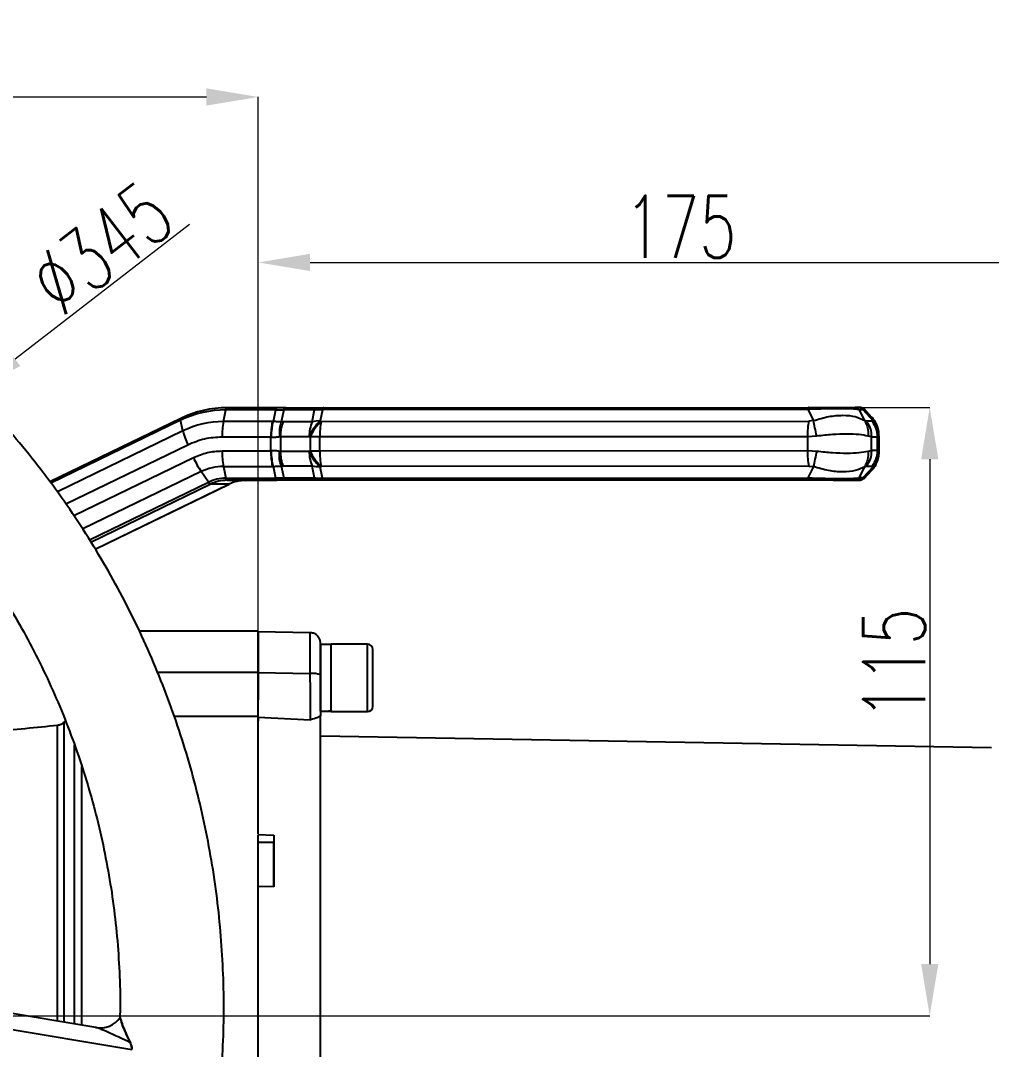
# Model space of a CAD drawing. Header units: millimetres. Extents: x 2085 to 4229, y 754 to 2271.
# Drawn here: x 3202.2 to 3389.6, y 1145 to 1343.6 of the extents above; entities that cross this region are included whole.
import ezdxf

# ---------------------------------------------------------------- set-up
doc = ezdxf.new("R2010")
doc.units = ezdxf.units.MM
doc.layers.add('AM_5', color=3, linetype='Continuous', lineweight=25)
doc.styles.add('SLDTEXTSTYLE1', font='txt.shx', dxfattribs={"width": 0.7, "bigfont": 'gbcbig.shx'})
doc.dimstyles.new('SLDDIMSTYLE12$0', dxfattribs={"dimtxt": 12, "dimasz": 10, "dimexe": 0, "dimexo": 0.0625, "dimgap": 0.875, "dimtad": 1, "dimdec": 1, "dimlfac": 1.8, "dimrnd": 1e-09, "dimzin": 12, "dimdsep": 46, "dimtxsty": 'SLDTEXTSTYLE1', "dimcen": 0.09, "dimdle": 8.16, "dimclrd": 3, "dimclre": 3, "dimadec": 0, "dimazin": 3, "dimtfac": 1, "dimtdec": 1, "dimtofl": 0, "dimtmove": 0, "dimatfit": 3, "dimfxl": 0, "dimfrac": 2, "dimtolj": 1, "dimlwd": 5, "dimlwe": 5, "dimarcsym": 0})
doc.dimstyles.new('SLDDIMSTYLE12$3', dxfattribs={"dimtxt": 12, "dimasz": 10, "dimexe": 0, "dimexo": 0.0625, "dimgap": 0.875, "dimtad": 1, "dimdec": 1, "dimlfac": 1.8, "dimrnd": 1e-09, "dimzin": 12, "dimdsep": 46, "dimtxsty": 'SLDTEXTSTYLE1', "dimcen": 0.09, "dimdle": 8.16, "dimclrd": 3, "dimclre": 3, "dimadec": 0, "dimazin": 3, "dimtfac": 1, "dimtdec": 1, "dimtofl": 0, "dimtmove": 0, "dimatfit": 3, "dimfxl": 0, "dimfrac": 2, "dimtolj": 1, "dimlwd": 5, "dimlwe": 5, "dimarcsym": 0})

# ---------------------------------------------------------------- blocks, each defined once
blk = doc.blocks.new('*D68')
at = {"layer": 'AM_5', "color": 3, "lineweight": 5, "transparency": 16777216}
blk.add_line((3071.01, 1291.65), (3071.01, 1328.83), dxfattribs=at)
at = {"layer": 'AM_5', "color": 3, "linetype": 'Continuous', "lineweight": 5, "transparency": 16777216}
for p, q in [((3081.01, 1328.83), (3238.09, 1328.83)), ((3248.09, 1225.75), (3248.09, 1328.83))]:
    blk.add_line(p, q, dxfattribs=at)
at = {"layer": 'AM_5', "color": 3, "transparency": 16777216}
for points in [[(3081.01, 1330.5), (3081.01, 1327.17), (3071.01, 1328.83)], [(3238.09, 1330.5), (3238.09, 1327.17), (3248.09, 1328.83)]]:
    blk.add_solid(points, dxfattribs=at)
at = {"layer": 'Defpoints', "color": 0, "transparency": 16777216}
for p in [(3248.09, 1328.83), (3071.01, 1291.58), (3248.09, 1225.68)]:
    blk.add_point(p, dxfattribs=at)
at = {"layer": 'AM_5', "color": 0, "transparency": 16777216, "insert": (3159.55, 1335.71), "char_height": 12, "attachment_point": 5, "style": 'SLDTEXTSTYLE1'}
blk.add_mtext('\\A1;178', dxfattribs=at)
blk = doc.blocks.new('*D53')
at = {"layer": 'AM_5', "color": 3, "lineweight": 5, "transparency": 16777216}
blk.add_line((3248.09, 1223.19), (3248.09, 1296.89), dxfattribs=at)
at = {"layer": 'AM_5', "color": 3, "linetype": 'Continuous', "lineweight": 5, "transparency": 16777216}
for p, q in [((3258.09, 1296.89), (3410.09, 1296.89)), ((3420.09, 1146.04), (3420.09, 1296.89))]:
    blk.add_line(p, q, dxfattribs=at)
at = {"layer": 'AM_5', "color": 3, "transparency": 16777216}
for points in [[(3258.09, 1298.55), (3258.09, 1295.22), (3248.09, 1296.89)], [(3410.09, 1298.55), (3410.09, 1295.22), (3420.09, 1296.89)]]:
    blk.add_solid(points, dxfattribs=at)
at = {"layer": 'Defpoints', "color": 0, "transparency": 16777216}
for p in [(3420.09, 1296.89), (3248.09, 1223.13), (3420.09, 1145.98)]:
    blk.add_point(p, dxfattribs=at)
at = {"layer": 'AM_5', "color": 0, "transparency": 16777216, "insert": (3329.62, 1303.76), "char_height": 12, "attachment_point": 5, "style": 'SLDTEXTSTYLE1'}
blk.add_mtext('\\A1;175', dxfattribs=at)
blk = doc.blocks.new('*D74')
at = {"layer": 'AM_5', "color": 3, "lineweight": 5, "transparency": 16777216}
blk.add_line((3363.35, 1268.9), (3377.7, 1268.9), dxfattribs=at)
at = {"layer": 'AM_5', "color": 3, "linetype": 'Continuous', "lineweight": 5, "transparency": 16777216}
for p, q in [((3377.7, 1258.9), (3377.7, 1161.45)), ((3117.76, 1151.45), (3377.7, 1151.45))]:
    blk.add_line(p, q, dxfattribs=at)
at = {"layer": 'AM_5', "color": 3, "transparency": 16777216}
for points in [[(3376.04, 1258.9), (3379.37, 1258.9), (3377.7, 1268.9)], [(3376.04, 1161.45), (3379.37, 1161.45), (3377.7, 1151.45)]]:
    blk.add_solid(points, dxfattribs=at)
at = {"layer": 'Defpoints', "color": 0, "transparency": 16777216}
for p in [(3363.29, 1268.9), (3117.7, 1151.45), (3377.7, 1151.45)]:
    blk.add_point(p, dxfattribs=at)
at = {"layer": 'AM_5', "color": 0, "transparency": 16777216, "insert": (3370.83, 1219.4), "char_height": 12, "attachment_point": 5, "rotation": 90, "style": 'SLDTEXTSTYLE1'}
blk.add_mtext('\\A1;115', dxfattribs=at)
blk = doc.blocks.new('*D55')
at = {"layer": 'AM_5', "color": 3, "linetype": 'Continuous', "lineweight": 5, "transparency": 16777216}
blk.add_line((3234.82, 1304.21), (3201.14, 1278.21), dxfattribs=at)
at = {"layer": 'AM_5', "color": 3, "lineweight": 5, "transparency": 16777216}
for p, q in [((3133.76, 1226.27), (3133.94, 1226.27)), ((3133.85, 1226.18), (3133.85, 1226.36))]:
    blk.add_line(p, q, dxfattribs=at)
at = {"layer": 'AM_5', "color": 3, "transparency": 16777216}
blk.add_solid([(3200.12, 1279.53), (3202.16, 1276.89), (3193.23, 1272.1)], dxfattribs=at)
at = {"layer": 'Defpoints', "color": 0, "transparency": 16777216}
for p in [(3193.23, 1272.1), (3074.48, 1180.44)]:
    blk.add_point(p, dxfattribs=at)
at = {"layer": 'AM_5', "color": 0, "transparency": 16777216, "insert": (3217.74, 1299.7), "char_height": 12, "attachment_point": 5, "rotation": 37.6642, "style": 'SLDTEXTSTYLE1'}
blk.add_mtext('\\A1;%%C345', dxfattribs=at)

msp = doc.modelspace()

# ---------------------------------------------------------------- linework, layer by layer
at = {"color": 7, "linetype": 'Continuous', "lineweight": 25}
for p, q in [((3241.387, 1266.171), (3241.856, 1268.434)), ((3251.467, 1268.44), (3241.856, 1268.434)), ((3251.688, 1268.838), (3242.076, 1268.832)), ((3250.998, 1266.174), (3251.467, 1268.44)), ((3253, 1268.405), (3252.522, 1266.097)), ((3258.963, 1268.416), (3253, 1268.405)), ((3253.38, 1268.811), (3253.536, 1268.84)), ((3253.536, 1268.84), (3259.499, 1268.851)), ((3258.49, 1266.131), (3258.963, 1268.416)), ((3260.511, 1268.454), (3260.068, 1266.313)), ((3354.165, 1268.512), (3260.511, 1268.454)), ((3260.731, 1268.852), (3354.386, 1268.91)), ((3354.165, 1268.512), (3355.273, 1266.362)), ((3364.008, 1268.894), (3363.292, 1268.899)), ((3365.168, 1266.35), (3364.061, 1268.5)), ((3364.061, 1268.5), (3364.777, 1268.494)), ((3364.931, 1268.55), (3364.777, 1268.494)), ((3364.777, 1268.494), (3366.775, 1266.338)), ((3364.967, 1268.563), (3364.931, 1268.55)), ((3366.56, 1266.979), (3365.036, 1268.624)), ((3233.127, 1266.768), (3207.868, 1254.531)), ((3233.099, 1266.414), (3208.055, 1254.281)), ((3233.55, 1264.362), (3233.099, 1266.414)), ((3250.804, 1266.176), (3241.387, 1266.171)), ((3250.804, 1266.176), (3250.998, 1266.174)), ((3252.96, 1266.121), (3252.522, 1266.097)), ((3258.49, 1266.131), (3252.96, 1266.121)), ((3259.25, 1266.267), (3258.49, 1266.131)), ((3260.068, 1266.313), (3259.25, 1266.267)), ((3260.237, 1266.191), (3260.068, 1266.313)), ((3260.237, 1266.191), (3354.369, 1266.249)), ((3355.273, 1266.362), (3354.369, 1266.249)), ((3365.502, 1266.236), (3365.168, 1266.35)), ((3366.604, 1266.227), (3365.502, 1266.236)), ((3366.471, 1266.987), (3366.499, 1266.926)), ((3366.499, 1266.926), (3366.775, 1266.338)), ((3366.775, 1266.338), (3366.604, 1266.227)), ((3233.55, 1264.362), (3209.305, 1252.617)), ((3252.176, 1263.28), (3252.395, 1263.303)), ((3252.395, 1263.303), (3257.925, 1263.313)), ((3252.395, 1263.303), (3252.395, 1260.391)), ((3257.925, 1263.313), (3258.095, 1263.191)), ((3354.093, 1263.251), (3259.961, 1263.193)), ((3355.901, 1263.364), (3354.093, 1263.251)), ((3354.093, 1263.251), (3354.094, 1260.584)), ((3366.463, 1263.236), (3365.796, 1263.353)), ((3367.908, 1263.337), (3367.566, 1263.228)), ((3367.8, 1263.507), (3367.853, 1263.423)), ((3367.953, 1260.354), (3367.953, 1263.423)), ((3234.49, 1261.645), (3210.95, 1250.241)), ((3250.528, 1263.178), (3241.112, 1263.173)), ((3250.528, 1260.512), (3250.528, 1263.178)), ((3250.528, 1263.178), (3250.625, 1263.176)), ((3258.974, 1263.192), (3258.095, 1263.191)), ((3258.095, 1263.191), (3258.095, 1260.524)), ((3259.961, 1263.193), (3258.974, 1263.192)), ((3259.961, 1260.526), (3259.961, 1263.193)), ((3366.463, 1260.569), (3366.463, 1263.236)), ((3366.463, 1263.236), (3367.566, 1263.228)), ((3367.566, 1263.228), (3367.566, 1260.561)), ((3241.112, 1260.506), (3250.528, 1260.512)), ((3250.625, 1260.515), (3250.528, 1260.512)), ((3252.395, 1260.391), (3252.176, 1260.414)), ((3257.925, 1260.401), (3252.395, 1260.391)), ((3258.095, 1260.524), (3257.925, 1260.401)), ((3258.095, 1260.524), (3258.974, 1260.526)), ((3258.974, 1260.526), (3259.961, 1260.526)), ((3259.961, 1260.526), (3354.094, 1260.584)), ((3354.094, 1260.584), (3355.901, 1260.472)), ((3365.796, 1260.46), (3366.463, 1260.569)), ((3367.566, 1260.561), (3366.463, 1260.569)), ((3367.566, 1260.561), (3367.908, 1260.445)), ((3367.853, 1260.354), (3367.801, 1260.267)), ((3212.461, 1248.032), (3235.571, 1259.228)), ((3241.387, 1257.504), (3250.804, 1257.51)), ((3241.387, 1257.504), (3241.856, 1255.234)), ((3250.804, 1257.51), (3250.998, 1257.513)), ((3251.467, 1255.24), (3250.998, 1257.513)), ((3252.522, 1257.593), (3252.96, 1257.571)), ((3252.522, 1257.593), (3253, 1255.278)), ((3258.49, 1257.581), (3252.96, 1257.571)), ((3259.25, 1257.446), (3258.49, 1257.581)), ((3258.963, 1255.289), (3258.49, 1257.581)), ((3260.068, 1257.401), (3259.25, 1257.446)), ((3260.068, 1257.401), (3260.237, 1257.524)), ((3260.511, 1255.254), (3260.068, 1257.401)), ((3354.37, 1257.582), (3260.237, 1257.524)), ((3355.273, 1257.47), (3354.166, 1255.312)), ((3354.37, 1257.582), (3355.273, 1257.47)), ((3364.061, 1255.3), (3365.168, 1257.458)), ((3366.775, 1257.446), (3364.777, 1255.294)), ((3365.168, 1257.458), (3365.502, 1257.569)), ((3365.502, 1257.569), (3366.604, 1257.561)), ((3366.775, 1257.446), (3366.496, 1256.841)), ((3366.604, 1257.561), (3366.775, 1257.446)), ((3237.063, 1256.506), (3214.199, 1245.429)), ((3238.45, 1254.448), (3237.063, 1256.506)), ((3260.511, 1255.254), (3354.166, 1255.312)), ((3365.039, 1255.157), (3366.555, 1256.789)), ((3366.496, 1256.841), (3366.469, 1256.784)), ((3215.502, 1243.33), (3238.45, 1254.448)), ((3215.765, 1242.908), (3238.833, 1254.084)), ((3216.606, 1241.553), (3242.416, 1254.057)), ((3216.61, 1241.547), (3242.447, 1254.064)), ((3242.416, 1254.057), (3238.833, 1254.084)), ((3241.856, 1255.234), (3251.467, 1255.24)), ((3242.076, 1254.832), (3251.688, 1254.838)), ((3242.076, 1254.832), (3245.659, 1254.805)), ((3359.072, 1254.875), (3245.659, 1254.805)), ((3253, 1255.278), (3258.963, 1255.289)), ((3259.499, 1254.851), (3253.536, 1254.84)), ((3354.386, 1254.91), (3260.731, 1254.852)), ((3364.008, 1254.894), (3363.292, 1254.899)), ((3364.777, 1255.294), (3364.061, 1255.3)), ((3364.777, 1255.294), (3365.033, 1255.19)), ((3248.087, 1225.684), (3225.16, 1225.684)), ((3258.122, 1225.4), (3248.087, 1225.575)), ((3262.187, 1223.124), (3260.087, 1223.124)), ((3269.187, 1223.184), (3262.187, 1223.184)), ((3228.611, 1217.82), (3248.087, 1217.82)), ((3248.087, 1217.755), (3258.122, 1217.505)), ((3260.087, 1210.359), (3260.087, 1212.517)), ((3260.087, 1212.344), (3260.087, 1210.244)), ((3262.187, 1210.184), (3269.187, 1210.184)), ((3210.875, 1208.386), (3210.561, 1208.072)), ((3248.087, 1209.229), (3231.865, 1209.229)), ((3248.087, 1209.104), (3248.087, 1208.37)), ((3248.087, 1209.104), (3258.192, 1208.587)), ((3389.613, 1203.164), (3260.087, 1205.425)), ((3248.087, 1186.434), (3251.087, 1186.322)), ((3251.087, 1186.322), (3251.087, 1184.899)), ((3251.087, 1184.899), (3248.087, 1184.899)), ((3251.087, 1176.327), (3248.087, 1176.439)), ((3216.745, 1149.182), (3191.306, 1153.454)), ((3190.027, 1150.572), (3223.679, 1144.959)), ((3221.385, 1151.131), (3221.385, 1151.129)), ((3221.421, 1151.129), (3221.421, 1151.127))]:
    msp.add_line(p, q, dxfattribs=at)
at = {"color": 7, "linetype": 'Continuous', "lineweight": 25, "flags": 128}
for points in [[(3241.856, 1268.434), (3241.876, 1268.522), (3241.9, 1268.601), (3241.925, 1268.67), (3241.953, 1268.727), (3241.982, 1268.773), (3242.013, 1268.806), (3242.044, 1268.826), (3242.076, 1268.832)], [(3233.099, 1266.414), (3233.084, 1266.494), (3233.075, 1266.565), (3233.073, 1266.628), (3233.077, 1266.68), (3233.088, 1266.721), (3233.105, 1266.751), (3233.127, 1266.768)], [(3233.127, 1266.768), (3233.128, 1266.769), (3233.158, 1266.775)], [(3242.076, 1254.832), (3242.044, 1254.839), (3242.013, 1254.859), (3241.982, 1254.893), (3241.953, 1254.939), (3241.925, 1254.997), (3241.9, 1255.066), (3241.876, 1255.145), (3241.856, 1255.234)], [(3242.447, 1254.064), (3242.445, 1254.063), (3242.416, 1254.057)], [(3258.122, 1217.505), (3258.122, 1219.303), (3258.122, 1220.986), (3258.122, 1222.477), (3258.122, 1223.712), (3258.122, 1224.636), (3258.122, 1225.207), (3258.122, 1225.4)], [(3260.087, 1210.244), (3260.087, 1210.42), (3260.087, 1210.939), (3260.087, 1211.771), (3260.087, 1212.873), (3260.087, 1214.183), (3260.087, 1215.629), (3260.087, 1217.133), (3260.087, 1218.613), (3260.087, 1219.987), (3260.087, 1221.181), (3260.087, 1222.129), (3260.087, 1222.779), (3260.087, 1223.095), (3260.087, 1223.124)], [(3262.187, 1210.359), (3262.187, 1210.283), (3262.187, 1210.195), (3262.187, 1210.457), (3262.187, 1211.055), (3262.187, 1211.956), (3262.187, 1213.112), (3262.187, 1214.461), (3262.187, 1215.929), (3262.187, 1217.439), (3262.187, 1218.907), (3262.187, 1220.256), (3262.187, 1221.412), (3262.187, 1222.313), (3262.187, 1222.911), (3262.187, 1223.173), (3262.187, 1223.124)], [(3262.187, 1210.45), (3262.187, 1210.814), (3262.187, 1211.589), (3262.187, 1212.643), (3262.187, 1213.918), (3262.187, 1215.345), (3262.187, 1216.844), (3262.187, 1218.335), (3262.187, 1219.735), (3262.187, 1220.969), (3262.187, 1221.968), (3262.187, 1222.679), (3262.187, 1223.061), (3262.187, 1223.102)], [(3269.187, 1210.184), (3269.187, 1210.195), (3269.187, 1210.457), (3269.187, 1211.055), (3269.187, 1211.956), (3269.187, 1213.112), (3269.187, 1214.461), (3269.187, 1215.929), (3269.187, 1217.439), (3269.187, 1218.907), (3269.187, 1220.256), (3269.187, 1221.412), (3269.187, 1222.313), (3269.187, 1222.911), (3269.187, 1223.173), (3269.187, 1223.184)], [(3260.087, 1217.317), (3260.087, 1217.305), (3260.087, 1216.069), (3260.087, 1214.883), (3260.087, 1213.843), (3260.087, 1213.034), (3260.087, 1212.52), (3260.087, 1212.344)], [(3260.087, 1212.684), (3260.087, 1212.643), (3260.087, 1211.589), (3260.087, 1210.814), (3260.087, 1210.359)]]:
    msp.add_lwpolyline(points, dxfattribs=at)
at = {"color": 7, "linetype": 'Continuous', "lineweight": 25}
for centre, radius, start, end in [((3241.882, 1248.331), 20.102, 90.07529, 115.90707), ((3242.103, 1248.358), 20.474, 90.07527, 115.90712), ((3241.411, 1248.178), 17.993, 90.07527, 115.90712), ((3256.307, 1263.287), 15.196, 169.06221, 180.4319), ((3265.724, 1263.293), 15.196, 169.06221, 180.4319), ((3264.942, 1263.372), 7.017, 156.84756, 180.47841), ((3265.952, 1259.845), 8.541, 132.00657, 156.93397), ((3275.157, 1263.308), 15.196, 169.06221, 180.43184), ((3247.773, 1267.764), 14.624, 193.45011, 204.73439), ((3256.37, 1260.393), 15.259, 179.57667, 190.91491), ((3265.787, 1260.399), 15.259, 179.57667, 190.91491), ((3264.963, 1260.344), 7.037, 179.5333, 203.11856), ((3265.977, 1263.888), 8.57, 203.11136, 227.95126), ((3275.22, 1260.414), 15.259, 179.57677, 190.91492), ((3252.426, 1266.697), 18.436, 203.90163, 213.55836), ((3241.4, 1247.577), 9.927, 90.07527, 115.90712), ((3241.866, 1247.416), 7.818, 90.07527, 115.90712), ((3239.126, 1254.775), 0.75, 205.79928, 247.02737), ((3242.086, 1247.387), 7.445, 90.07527, 115.90712), ((3245.669, 1247.36), 7.445, 90.07527, 115.90712), ((3269.187, 1222.184), 1, 360, 90), ((3258.603, 1212.177), 5.35, 73.89602, 95.15846), ((3269.187, 1211.184), 1, 270, 360), ((3217.577, 1153.776), 4.669, 259.74027, 325.43734)]:
    msp.add_arc(centre, radius, start, end, dxfattribs=at)
for centre, start_param, end_param in [((3260.087, 1216.684), 4.712389, 4.9017857), ((3262.187, 1216.684), 4.6181166, 4.712389)]:
    msp.add_ellipse(centre, major_axis=(11.154, 0), ratio=0.5773485, start_param=start_param, end_param=end_param, dxfattribs=at)
for points, knots in [([(3070.654, 982.719), (3073.215, 982.744), (3076.795, 982.779), (3082.064, 983.057), (3086.529, 983.393), (3091.845, 983.958), (3097.414, 984.732), (3103.227, 985.742), (3109.199, 986.998), (3115.275, 988.508), (3121.413, 990.279), (3127.578, 992.313), (3133.741, 994.613), (3139.878, 997.178), (3145.966, 1000.008), (3151.986, 1003.102), (3157.919, 1006.457), (3163.748, 1010.069), (3169.457, 1013.935), (3175.033, 1018.049), (3180.46, 1022.406), (3185.726, 1027), (3190.817, 1031.825), (3195.722, 1036.872), (3200.429, 1042.135), (3204.927, 1047.605), (3209.205, 1053.273), (3213.254, 1059.131), (3217.063, 1065.167), (3220.625, 1071.373), (3223.93, 1077.738), (3226.971, 1084.25), (3229.74, 1090.9), (3232.231, 1097.674), (3234.436, 1104.562), (3236.351, 1111.55), (3237.969, 1118.628), (3239.287, 1125.782), (3240.3, 1132.999), (3241.004, 1140.266), (3241.397, 1147.57), (3241.476, 1154.898), (3241.239, 1162.236), (3240.685, 1169.571), (3239.813, 1176.888), (3238.623, 1184.175), (3237.114, 1191.418), (3235.289, 1198.603), (3233.149, 1205.715), (3230.695, 1212.743), (3227.93, 1219.672), (3224.858, 1226.488), (3221.48, 1233.179), (3217.803, 1239.73), (3213.829, 1246.13), (3209.564, 1252.366), (3205.013, 1258.424), (3200.181, 1264.292), (3195.074, 1269.959), (3189.697, 1275.411), (3184.251, 1280.459), (3178.777, 1285.111), (3173.319, 1289.38), (3167.694, 1293.423), (3161.913, 1297.231), (3155.985, 1300.799), (3149.923, 1304.121), (3143.737, 1307.192), (3137.44, 1310.005), (3131.047, 1312.557), (3124.572, 1314.843), (3118.034, 1316.859), (3111.459, 1318.602), (3104.886, 1320.067), (3098.392, 1321.248), (3092.103, 1322.145), (3086.579, 1322.729), (3081.696, 1323.096), (3076.872, 1323.336), (3070.898, 1323.453), (3065.381, 1323.343), (3060.112, 1323.071), (3055.647, 1322.734), (3050.331, 1322.169), (3044.762, 1321.395), (3038.949, 1320.385), (3032.978, 1319.129), (3026.901, 1317.619), (3020.764, 1315.848), (3014.598, 1313.814), (3008.435, 1311.514), (3002.298, 1308.949), (2996.21, 1306.119), (2990.19, 1303.025), (2984.258, 1299.67), (2978.428, 1296.058), (2972.719, 1292.192), (2967.143, 1288.078), (2961.716, 1283.721), (2956.45, 1279.127), (2951.359, 1274.302), (2946.454, 1269.255), (2941.747, 1263.992), (2937.249, 1258.522), (2932.971, 1252.854), (2928.922, 1246.996), (2925.113, 1240.96), (2921.551, 1234.754), (2918.246, 1228.389), (2915.203, 1221.877), (2912.442, 1215.226), (2910.104, 1208.944), (2908.826, 1204.838), (2908.263, 1203.03)], [0, 0, 0, 0, 0.0102074, 0.014274, 0.021037, 0.0280561, 0.0355867, 0.0434511, 0.0515783, 0.0599113, 0.0684099, 0.0770439, 0.085791, 0.0946336, 0.1035582, 0.112554, 0.1216124, 0.1307262, 0.1398897, 0.1490979, 0.1583469, 0.1676331, 0.1769537, 0.1863062, 0.1956884, 0.2050985, 0.2145348, 0.2239961, 0.233481, 0.2429885, 0.2525178, 0.262068, 0.2716385, 0.2812287, 0.2908382, 0.3004664, 0.3101132, 0.3197782, 0.3294613, 0.3391624, 0.3488814, 0.3586183, 0.3683733, 0.3781464, 0.387938, 0.3977483, 0.4075776, 0.4174265, 0.4272956, 0.4371854, 0.4470968, 0.4570307, 0.4669882, 0.4769704, 0.486979, 0.4970156, 0.5070822, 0.5171812, 0.5273154, 0.5374882, 0.5477037, 0.5569145, 0.5661226, 0.5753266, 0.5845258, 0.5937191, 0.6029052, 0.6120821, 0.6212471, 0.6303962, 0.6395236, 0.6486197, 0.6576679, 0.6666375, 0.6754633, 0.6839789, 0.6919633, 0.6976055, 0.7035012, 0.7112199, 0.7214273, 0.7254939, 0.7322569, 0.739276, 0.7468066, 0.754671, 0.7627982, 0.7711312, 0.7796298, 0.7882638, 0.7970109, 0.8058535, 0.8147781, 0.8237739, 0.8328323, 0.8419461, 0.8511096, 0.8603178, 0.8695668, 0.878853, 0.8881736, 0.8975261, 0.9069083, 0.9163184, 0.9257547, 0.935216, 0.9447009, 0.9542084, 0.9637377, 0.9732879, 0.9828584, 0.9924486, 1, 1, 1, 1]), ([(3071.471, 1303.408), (3073.871, 1303.371), (3077.23, 1303.318), (3082.172, 1303.014), (3086.362, 1302.658), (3091.349, 1302.066), (3096.57, 1301.267), (3102.016, 1300.229), (3107.604, 1298.945), (3113.283, 1297.407), (3119.012, 1295.609), (3124.755, 1293.549), (3130.486, 1291.225), (3136.178, 1288.637), (3141.81, 1285.787), (3147.361, 1282.677), (3152.814, 1279.31), (3158.152, 1275.691), (3163.358, 1271.824), (3168.417, 1267.715), (3173.315, 1263.371), (3178.038, 1258.799), (3182.574, 1254.005), (3186.91, 1248.999), (3191.034, 1243.79), (3194.937, 1238.387), (3198.606, 1232.8), (3202.032, 1227.039), (3205.207, 1221.115), (3208.12, 1215.04), (3210.765, 1208.825), (3213.133, 1202.483), (3215.218, 1196.026), (3217.013, 1189.466), (3218.513, 1182.818), (3219.711, 1176.094), (3220.608, 1169.308), (3221.183, 1162.475), (3221.458, 1156.408), (3221.406, 1152.624), (3221.385, 1151.131)], [0, 0, 0, 0, 0.0302952, 0.0423856, 0.0624901, 0.08336, 0.1057536, 0.1291426, 0.1533151, 0.1781023, 0.2033838, 0.2290707, 0.2550958, 0.2814075, 0.3079654, 0.3347376, 0.3616982, 0.3888263, 0.4161047, 0.4435189, 0.4710571, 0.4987089, 0.526466, 0.5543209, 0.5822674, 0.6103001, 0.6384144, 0.6666062, 0.6948723, 0.7232096, 0.7516156, 0.7800883, 0.8086258, 0.8372268, 0.86589, 0.8946146, 0.9234, 0.9522458, 0.9811519, 1, 1, 1, 1]), ([(3251.467, 1268.44), (3251.481, 1268.498), (3251.509, 1268.616), (3251.563, 1268.74), (3251.624, 1268.823), (3251.666, 1268.833), (3251.688, 1268.838)], [0, 0, 0, 0, 0.2499973, 0.4999982, 0.7499991, 1, 1, 1, 1]), ([(3251.467, 1268.44), (3251.743, 1268.438), (3252.303, 1268.435), (3252.765, 1268.415), (3253, 1268.405)], [0, 0, 0, 0, 0.4915101, 1, 1, 1, 1]), ([(3253.39, 1268.812), (3253.124, 1268.813), (3252.592, 1268.817), (3251.942, 1268.816), (3251.617, 1268.815)], [0, 0, 0, 0, 0.4996452, 1, 1, 1, 1]), ([(3253, 1268.405), (3253.032, 1268.469), (3253.098, 1268.597), (3253.23, 1268.729), (3253.328, 1268.802), (3253.38, 1268.811), (3253.38, 1268.811)], [0, 0, 0, 0, 0.3327347, 0.6654694, 0.9982041, 1, 1, 1, 1]), ([(3260.511, 1268.454), (3260.235, 1268.452), (3259.679, 1268.449), (3259.203, 1268.427), (3258.963, 1268.416)], [0, 0, 0, 0, 0.4950466, 1, 1, 1, 1]), ([(3259.499, 1268.851), (3259.688, 1268.851), (3260.063, 1268.852), (3260.51, 1268.852), (3260.731, 1268.852)], [0, 0, 0, 0, 0.5040088, 1, 1, 1, 1]), ([(3364.061, 1268.5), (3363.621, 1268.539), (3362.803, 1268.612), (3360.388, 1268.648), (3357.39, 1268.619), (3355.296, 1268.549), (3354.165, 1268.512)], [0, 0, 0, 0, 0.2683795, 0.4991161, 0.7297085, 1, 1, 1, 1]), ([(3354.386, 1268.91), (3355.416, 1268.91), (3356.885, 1268.911), (3358.776, 1268.91), (3359.986, 1268.909), (3361.06, 1268.907), (3362.383, 1268.904), (3362.918, 1268.901), (3363.292, 1268.899)], [0, 0, 0, 0, 0.2713523, 0.38737, 0.5008964, 0.614411, 0.7305771, 1, 1, 1, 1]), ([(3355.273, 1266.362), (3356.256, 1266.653), (3358.189, 1267.225), (3360.991, 1267.451), (3363.469, 1267.219), (3364.595, 1266.643), (3365.168, 1266.35)], [0, 0, 0, 0, 0.2542867, 0.4999835, 0.7458358, 1, 1, 1, 1]), ([(3364.98, 1268.602), (3364.9, 1268.669), (3364.693, 1268.844), (3364.261, 1268.875), (3363.996, 1268.894)], [0, 0, 0, 0, 0.3878889, 1, 1, 1, 1]), ([(3250.625, 1263.176), (3250.653, 1263.716), (3250.707, 1264.797), (3250.901, 1265.715), (3250.998, 1266.174)], [0, 0, 0, 0, 0.5, 1, 1, 1, 1]), ([(3252.522, 1266.097), (3252.289, 1266.108), (3251.826, 1266.13), (3251.273, 1266.159), (3250.998, 1266.174)], [0, 0, 0, 0, 0.5043986, 1, 1, 1, 1]), ([(3252.522, 1266.097), (3252.397, 1265.661), (3252.148, 1264.788), (3252.167, 1263.783), (3252.176, 1263.28)], [0, 0, 0, 0, 0.50000007, 1, 1, 1, 1]), ([(3252.395, 1263.303), (3252.42, 1263.806), (3252.47, 1264.811), (3252.797, 1265.684), (3252.96, 1266.121)], [0, 0, 0, 0, 0.4999559, 1, 1, 1, 1]), ([(3355.901, 1263.364), (3355.773, 1263.908), (3355.518, 1264.995), (3355.355, 1265.906), (3355.273, 1266.362)], [0, 0, 0, 0, 0.5000005, 1, 1, 1, 1]), ([(3365.168, 1266.35), (3365.394, 1265.894), (3365.844, 1264.982), (3365.812, 1263.896), (3365.796, 1263.353)], [0, 0, 0, 0, 0.4999977, 1, 1, 1, 1]), ([(3367.91, 1263.505), (3367.891, 1263.847), (3367.853, 1264.536), (3367.528, 1265.53), (3367.082, 1266.38), (3366.672, 1266.824), (3366.499, 1267.012)], [0, 0, 0, 0, 0.2636578, 0.5332699, 0.8030498, 1, 1, 1, 1]), ([(3367.908, 1263.337), (3367.847, 1263.881), (3367.726, 1264.968), (3367.092, 1265.881), (3366.775, 1266.338)], [0, 0, 0, 0, 0.5000008, 1, 1, 1, 1]), ([(3250.625, 1263.176), (3250.898, 1263.169), (3251.452, 1263.156), (3251.932, 1263.238), (3252.176, 1263.28)], [0, 0, 0, 0, 0.49168447, 1, 1, 1, 1]), ([(3365.796, 1263.353), (3365.261, 1263.462), (3364.21, 1263.678), (3361.762, 1263.769), (3358.931, 1263.684), (3356.922, 1263.472), (3355.901, 1263.364)], [0, 0, 0, 0, 0.2542566, 0.5000164, 0.7456194, 1, 1, 1, 1]), ([(3252.176, 1260.414), (3251.932, 1260.455), (3251.452, 1260.536), (3250.898, 1260.522), (3250.625, 1260.515)], [0, 0, 0, 0, 0.5082251, 1, 1, 1, 1]), ([(3250.998, 1257.513), (3250.901, 1257.973), (3250.707, 1258.892), (3250.653, 1259.974), (3250.625, 1260.515)], [0, 0, 0, 0, 0.5, 1, 1, 1, 1]), ([(3252.522, 1257.593), (3252.397, 1258.031), (3252.148, 1258.906), (3252.166, 1259.912), (3252.176, 1260.414)], [0, 0, 0, 0, 0.5008043, 1, 1, 1, 1]), ([(3355.901, 1260.472), (3355.774, 1259.932), (3355.519, 1258.845), (3355.355, 1257.93), (3355.273, 1257.47)], [0, 0, 0, 0, 0.4968674, 1, 1, 1, 1]), ([(3355.901, 1260.472), (3356.922, 1260.364), (3358.931, 1260.152), (3361.762, 1260.063), (3364.21, 1260.146), (3365.261, 1260.354), (3365.796, 1260.46)], [0, 0, 0, 0, 0.2543758, 0.4999836, 0.7457388, 1, 1, 1, 1]), ([(3365.796, 1260.46), (3365.812, 1259.917), (3365.844, 1258.829), (3365.394, 1257.915), (3365.168, 1257.458)], [0, 0, 0, 0, 0.5000023, 1, 1, 1, 1]), ([(3366.497, 1256.76), (3366.671, 1256.948), (3367.081, 1257.392), (3367.528, 1258.243), (3367.854, 1259.237), (3367.892, 1259.928), (3367.911, 1260.269)], [0, 0, 0, 0, 0.19724921, 0.46693834, 0.73645063, 1, 1, 1, 1]), ([(3367.908, 1260.445), (3367.848, 1259.905), (3367.727, 1258.818), (3367.094, 1257.905), (3366.775, 1257.446)], [0, 0, 0, 0, 0.4968676, 1, 1, 1, 1]), ([(3250.998, 1257.513), (3251.273, 1257.528), (3251.827, 1257.558), (3252.289, 1257.581), (3252.522, 1257.593)], [0, 0, 0, 0, 0.4960838, 1, 1, 1, 1]), ([(3365.168, 1257.458), (3364.595, 1257.169), (3363.469, 1256.6), (3360.985, 1256.374), (3358.181, 1256.608), (3356.249, 1257.181), (3355.273, 1257.47)], [0, 0, 0, 0, 0.2541572, 0.5000143, 0.7476258, 1, 1, 1, 1]), ([(3354.166, 1255.312), (3355.286, 1255.275), (3357.371, 1255.207), (3360.364, 1255.173), (3362.793, 1255.2), (3363.616, 1255.265), (3364.061, 1255.3)], [0, 0, 0, 0, 0.2680966, 0.49882268, 0.72946368, 1, 1, 1, 1]), ([(3253, 1255.278), (3252.765, 1255.267), (3252.303, 1255.245), (3251.743, 1255.242), (3251.467, 1255.24)], [0, 0, 0, 0, 0.5084817, 1, 1, 1, 1]), ([(3251.688, 1254.838), (3251.666, 1254.843), (3251.624, 1254.854), (3251.563, 1254.938), (3251.509, 1255.063), (3251.481, 1255.181), (3251.467, 1255.24)], [0, 0, 0, 0, 0.2500001, 0.5000002, 0.7500003, 1, 1, 1, 1]), ([(3253.536, 1254.84), (3253.249, 1254.84), (3252.686, 1254.839), (3252.016, 1254.838), (3251.688, 1254.838)], [0, 0, 0, 0, 0.5097088, 1, 1, 1, 1]), ([(3258.963, 1255.289), (3259.203, 1255.278), (3259.679, 1255.258), (3260.235, 1255.255), (3260.511, 1255.254)], [0, 0, 0, 0, 0.5049534, 1, 1, 1, 1]), ([(3260.731, 1254.852), (3260.51, 1254.852), (3260.063, 1254.852), (3259.688, 1254.851), (3259.499, 1254.851)], [0, 0, 0, 0, 0.495991, 1, 1, 1, 1]), ([(3363.292, 1254.899), (3362.914, 1254.901), (3362.376, 1254.904), (3361.042, 1254.907), (3359.965, 1254.909), (3358.752, 1254.91), (3356.869, 1254.911), (3355.407, 1254.91), (3354.386, 1254.91)], [0, 0, 0, 0, 0.2715623, 0.3875926, 0.5011305, 0.6146375, 0.7308194, 1, 1, 1, 1]), ([(3359.072, 1254.875), (3360.05, 1254.876), (3361.447, 1254.877), (3362.843, 1254.88), (3363.598, 1254.882), (3364.107, 1254.885), (3364.49, 1254.889), (3364.206, 1254.892), (3364.008, 1254.894)], [0, 0, 0, 0, 0.2713523, 0.38737, 0.5008964, 0.614411, 0.7305771, 1, 1, 1, 1]), ([(3363.373, 1254.888), (3363.5, 1254.889), (3364.066, 1254.891), (3364.623, 1254.92), (3364.905, 1255.127), (3365.008, 1255.203)], [0, 0, 0, 0, 0.1564038, 0.6938153, 1, 1, 1, 1]), ([(3248.087, 1217.82), (3248.087, 1218.883), (3248.087, 1221.008), (3248.087, 1223.577), (3248.087, 1225.345), (3248.087, 1225.569), (3248.087, 1225.681)], [0, 0, 0, 0, 0.2503661, 0.5007322, 0.7510982, 1, 1, 1, 1]), ([(3248.087, 1225.575), (3248.087, 1225.464), (3248.087, 1225.241), (3248.087, 1223.442), (3248.087, 1221.795), (3248.087, 1220.728), (3248.087, 1220.684)], [0, 0, 0, 0, 0.32863136, 0.65726272, 0.98589409, 1, 1, 1, 1]), ([(3260.087, 1222.983), (3260.087, 1223.04), (3260.087, 1223.29), (3260.087, 1223.377), (3260.087, 1223.399), (3260.087, 1223.402), (3260.087, 1223.409), (3260.087, 1223.415), (3260.087, 1223.438), (3260.081, 1223.678), (3259.992, 1224.109), (3259.677, 1224.666), (3259.198, 1225.102), (3258.647, 1225.37), (3258.271, 1225.368), (3258.128, 1225.368)], [0, 0, 0, 0, 0.0799652, 0.3519428, 0.420096, 0.4244444, 0.4252673, 0.4262442, 0.4288884, 0.4379541, 0.5614142, 0.669529, 0.7910614, 0.920557, 1, 1, 1, 1]), ([(3260.087, 1222.983), (3260.087, 1222.972), (3260.087, 1222.82), (3260.087, 1221.705), (3260.087, 1219.774), (3260.087, 1218.136), (3260.087, 1217.317)], [0, 0, 0, 0, 0.02552267, 0.35034845, 0.67517422, 1, 1, 1, 1]), ([(3270.187, 1216.684), (3270.187, 1217.376), (3270.187, 1218.44), (3270.187, 1219.721), (3270.187, 1220.602), (3270.187, 1221.312), (3270.187, 1221.998), (3270.187, 1222.111), (3270.187, 1222.184)], [0, 0, 0, 0, 0.2394568, 0.3683607, 0.5, 0.6316393, 0.7605432, 1, 1, 1, 1]), ([(3248.087, 1209.104), (3248.087, 1209.385), (3248.087, 1209.947), (3248.087, 1211.965), (3248.087, 1214.615), (3248.087, 1216.707), (3248.087, 1217.755)], [0, 0, 0, 0, 0.2500466, 0.4994486, 0.7493959, 1, 1, 1, 1]), ([(3248.087, 1216.685), (3248.087, 1216.129), (3248.087, 1215.017), (3248.087, 1213.598), (3248.087, 1212.668), (3248.087, 1212.307), (3248.087, 1212.57), (3248.087, 1212.684)], [0, 0, 0, 0, 0.2095815, 0.4191631, 0.6287446, 0.8383262, 1, 1, 1, 1]), ([(3258.192, 1208.587), (3258.191, 1208.862), (3258.19, 1209.233), (3258.185, 1210.188), (3258.181, 1210.866), (3258.175, 1211.682), (3258.165, 1212.7), (3258.152, 1214.011), (3258.139, 1215.641), (3258.128, 1216.864), (3258.122, 1217.505)], [0, 0, 0, 0, 0.2442896, 0.3290361, 0.4144899, 0.500125, 0.5979924, 0.7157703, 0.8510724, 1, 1, 1, 1]), ([(3260.087, 1217.317), (3260.087, 1216.557), (3260.087, 1215.042), (3260.087, 1212.914), (3260.087, 1210.957), (3260.087, 1209.892), (3260.087, 1209.358)], [0, 0, 0, 0, 0.2507669, 0.5000113, 0.749245, 1, 1, 1, 1]), ([(3270.187, 1211.184), (3270.187, 1211.258), (3270.187, 1211.371), (3270.187, 1212.056), (3270.187, 1212.766), (3270.187, 1213.647), (3270.187, 1214.928), (3270.187, 1215.992), (3270.187, 1216.684)], [0, 0, 0, 0, 0.2394568, 0.3683607, 0.5, 0.6316393, 0.7605432, 1, 1, 1, 1]), ([(3210.581, 1208.093), (3210.401, 1207.94), (3210.039, 1207.635), (3209.573, 1207.55), (3209.341, 1207.507)], [0, 0, 0, 0, 0.5000001, 1, 1, 1, 1]), ([(3210.574, 1208.013), (3210.574, 1208.035), (3210.575, 1208.177), (3210.575, 1207.518), (3210.576, 1205.977), (3210.577, 1203.397), (3210.578, 1199.894), (3210.579, 1195.459), (3210.58, 1190.129), (3210.58, 1183.943), (3210.581, 1176.949), (3210.582, 1169.222), (3210.582, 1160.787), (3210.583, 1154.397), (3210.583, 1150.732), (3210.583, 1150.217)], [0, 0, 0, 0, 0.016394, 0.101859, 0.1878451, 0.2743525, 0.3613811, 0.4489308, 0.5370018, 0.6255939, 0.7147072, 0.8043418, 0.8944974, 0.9851743, 1, 1, 1, 1]), ([(3248.087, 1186.516), (3248.087, 1187.212), (3248.087, 1190.184), (3248.087, 1194.634), (3248.087, 1199.777), (3248.087, 1203.93), (3248.087, 1207.212), (3248.087, 1208.557), (3248.087, 1209.229)], [0, 0, 0, 0, 0.0577205, 0.2461764, 0.4346323, 0.6230882, 0.8115441, 1, 1, 1, 1]), ([(3248.087, 1201.167), (3248.087, 1202.315), (3248.087, 1204.665), (3248.087, 1207.332), (3248.087, 1208.513), (3248.087, 1209.104)], [0, 0, 0, 0, 0.3234516, 0.6617258, 1, 1, 1, 1]), ([(3260.087, 1209.358), (3259.942, 1209.238), (3259.649, 1208.997), (3258.679, 1208.724), (3258.192, 1208.587)], [0, 0, 0, 0, 0.4975573, 1, 1, 1, 1]), ([(3209.35, 1207.49), (3205.195, 1207.087), (3197.825, 1206.371), (3190.483, 1205.414), (3187.281, 1204.997)], [0, 0, 0, 0, 0.56379171, 1, 1, 1, 1]), ([(3209.358, 1150.423), (3209.358, 1152.369), (3209.358, 1157.239), (3209.357, 1162.592), (3209.357, 1166.761), (3209.357, 1169.007), (3209.357, 1171.213), (3209.357, 1173.376), (3209.356, 1175.495), (3209.356, 1177.566), (3209.356, 1180.531), (3209.355, 1184.421), (3209.355, 1189.124), (3209.354, 1193.743), (3209.353, 1197.547), (3209.352, 1200.569), (3209.352, 1202.896), (3209.351, 1204.851), (3209.35, 1206.338), (3209.35, 1207.323), (3209.349, 1207.441), (3209.349, 1207.5)], [0, 0, 0, 0, 0.0577112, 0.1444095, 0.1693942, 0.1944696, 0.2196359, 0.2448929, 0.2702408, 0.2956794, 0.3212087, 0.3825805, 0.4507211, 0.5256294, 0.607304, 0.6655257, 0.7267557, 0.7909939, 0.8582398, 0.9284932, 1, 1, 1, 1]), ([(3212.624, 1149.874), (3212.624, 1151.617), (3212.623, 1155.787), (3212.622, 1162.106), (3212.62, 1168.603), (3212.619, 1173.119), (3212.617, 1175.849), (3212.617, 1177.134), (3212.616, 1178.358), (3212.616, 1179.523), (3212.615, 1180.629), (3212.613, 1183.749), (3212.611, 1188.605), (3212.607, 1194.583), (3212.608, 1199.243), (3212.599, 1202.233), (3212.598, 1203.443), (3212.598, 1203.77)], [0, 0, 0, 0, 0.0708686, 0.1695597, 0.2704087, 0.3610308, 0.383079, 0.4044252, 0.4250694, 0.4450117, 0.4642519, 0.4827902, 0.6102084, 0.7376719, 0.865182, 0.9635673, 1, 1, 1, 1]), ([(3214.039, 1149.637), (3214.039, 1150.863), (3214.038, 1154.945), (3214.036, 1161.628), (3214.034, 1169.678), (3214.031, 1177.431), (3214.028, 1184.782), (3214.025, 1191.516), (3214.022, 1196.457), (3214.02, 1198.843), (3214.019, 1199.572)], [0, 0, 0, 0, 0.0570997, 0.1899714, 0.32791, 0.4709149, 0.6189859, 0.7721223, 0.9303237, 1, 1, 1, 1]), ([(3248.088, 1129.016), (3248.088, 1132.311), (3248.088, 1138.899), (3248.088, 1148.452), (3248.088, 1157.634), (3248.088, 1166.343), (3248.088, 1174.456), (3248.087, 1181.192), (3248.087, 1184.872), (3248.087, 1186.346)], [0, 0, 0, 0, 0.149957, 0.2999139, 0.4498709, 0.5998278, 0.7497848, 0.8997417, 1, 1, 1, 1]), ([(3251.087, 1176.327), (3251.087, 1177.598), (3251.087, 1180.621), (3251.087, 1183.329), (3251.087, 1184.899)], [0, 0, 0, 0, 0.4203629, 1, 1, 1, 1]), ([(3221.421, 1151.129), (3221.429, 1151.094), (3221.448, 1151.016), (3221.633, 1150.364), (3222.151, 1148.85), (3222.894, 1147.294), (3223.391, 1146.252)], [0, 0, 0, 0, 0.1105283, 0.2490059, 0.4974103, 1, 1, 1, 1]), ([(3223.413, 1146.251), (3222.906, 1147.293), (3222.148, 1148.851), (3221.642, 1150.341), (3221.452, 1150.998), (3221.431, 1151.085), (3221.421, 1151.129)], [0, 0, 0, 0, 0.5024672, 0.7509757, 0.8756525, 1, 1, 1, 1]), ([(3223.413, 1146.251), (3223.025, 1146.441), (3222.098, 1146.895), (3220.651, 1147.532), (3219.086, 1148.266), (3217.701, 1148.925), (3217.024, 1149.107), (3216.745, 1149.182)], [0, 0, 0, 0, 0.1543805, 0.3689656, 0.5771659, 0.8257398, 1, 1, 1, 1]), ([(3223.391, 1146.252), (3223.4, 1146.223), (3223.464, 1146.033), (3223.58, 1145.741), (3223.677, 1145.33), (3223.678, 1145.078), (3223.679, 1144.959)], [0, 0, 0, 0, 0.0709429, 0.4685237, 0.7475032, 1, 1, 1, 1]), ([(3223.679, 1144.959), (3223.678, 1145.077), (3223.677, 1145.329), (3223.568, 1145.771), (3223.473, 1146.066), (3223.413, 1146.251)], [0, 0, 0, 0, 0.2505518, 0.5313012, 1, 1, 1, 1])]:
    msp.add_open_spline(points, degree=3, knots=knots, dxfattribs=at)
for points in [[(3258.963, 1268.416), (3258.996, 1268.48), (3259.062, 1268.607), (3259.194, 1268.744), (3259.342, 1268.834), (3259.447, 1268.845), (3259.499, 1268.851)], [(3260.731, 1268.852), (3260.71, 1268.847), (3260.667, 1268.837), (3260.607, 1268.755), (3260.553, 1268.63), (3260.525, 1268.513), (3260.511, 1268.454)], [(3354.386, 1268.91), (3354.365, 1268.905), (3354.322, 1268.895), (3354.262, 1268.812), (3354.207, 1268.687), (3354.179, 1268.57), (3354.165, 1268.512)], [(3363.292, 1268.899), (3363.366, 1268.894), (3363.514, 1268.884), (3363.725, 1268.801), (3363.915, 1268.676), (3364.012, 1268.559), (3364.061, 1268.5)], [(3364.777, 1268.494), (3364.729, 1268.553), (3364.631, 1268.671), (3364.441, 1268.796), (3364.231, 1268.879), (3364.082, 1268.889), (3364.008, 1268.894)], [(3260.068, 1266.313), (3259.847, 1266.103), (3259.406, 1265.681), (3258.82, 1264.936), (3258.306, 1264.141), (3258.052, 1263.589), (3257.925, 1263.313)], [(3354.369, 1266.249), (3354.289, 1265.79), (3354.13, 1264.872), (3354.106, 1263.791), (3354.093, 1263.251)], [(3365.502, 1266.236), (3365.779, 1265.776), (3366.333, 1264.858), (3366.42, 1263.777), (3366.463, 1263.236)], [(3366.604, 1266.227), (3366.881, 1265.768), (3367.436, 1264.85), (3367.522, 1263.768), (3367.566, 1263.228)], [(3241.112, 1263.173), (3239.968, 1263.106), (3237.681, 1262.973), (3235.554, 1262.088), (3234.49, 1261.645)], [(3235.571, 1259.228), (3236.461, 1259.598), (3238.241, 1260.339), (3240.155, 1260.45), (3241.112, 1260.506)], [(3252.96, 1257.571), (3252.797, 1258.008), (3252.47, 1258.883), (3252.42, 1259.888), (3252.395, 1260.391)], [(3257.925, 1260.401), (3258.052, 1260.126), (3258.306, 1259.575), (3258.82, 1258.78), (3259.406, 1258.035), (3259.847, 1257.612), (3260.068, 1257.401)], [(3354.094, 1260.584), (3354.106, 1260.043), (3354.131, 1258.962), (3354.29, 1258.042), (3354.37, 1257.582)], [(3366.463, 1260.569), (3366.42, 1260.029), (3366.333, 1258.948), (3365.779, 1258.029), (3365.502, 1257.569)], [(3367.566, 1260.561), (3367.522, 1260.021), (3367.436, 1258.939), (3366.881, 1258.02), (3366.604, 1257.561)], [(3354.386, 1254.91), (3354.365, 1254.915), (3354.322, 1254.926), (3354.262, 1255.009), (3354.207, 1255.135), (3354.179, 1255.253), (3354.166, 1255.312)], [(3253.536, 1254.84), (3253.483, 1254.846), (3253.378, 1254.858), (3253.23, 1254.949), (3253.098, 1255.086), (3253.032, 1255.214), (3253, 1255.278)], [(3259.499, 1254.851), (3259.447, 1254.857), (3259.342, 1254.868), (3259.194, 1254.96), (3259.062, 1255.097), (3258.996, 1255.225), (3258.963, 1255.289)], [(3260.731, 1254.852), (3260.71, 1254.858), (3260.667, 1254.868), (3260.607, 1254.952), (3260.553, 1255.078), (3260.525, 1255.195), (3260.511, 1255.254)], [(3364.061, 1255.3), (3364.012, 1255.241), (3363.915, 1255.123), (3363.725, 1254.998), (3363.514, 1254.915), (3363.366, 1254.905), (3363.292, 1254.899)], [(3364.777, 1255.294), (3364.729, 1255.236), (3364.631, 1255.118), (3364.441, 1254.993), (3364.231, 1254.91), (3364.082, 1254.899), (3364.008, 1254.894)], [(3248.087, 1217.755), (3248.087, 1218.809), (3248.087, 1220.917), (3248.087, 1223.47), (3248.087, 1225.234), (3248.087, 1225.461), (3248.087, 1225.575)], [(3248.087, 1220.935), (3248.087, 1220.871), (3248.087, 1220.743), (3248.087, 1219.76), (3248.087, 1218.355), (3248.087, 1217.241), (3248.087, 1216.685)], [(3248.087, 1209.229), (3248.087, 1209.507), (3248.087, 1210.062), (3248.087, 1212.068), (3248.087, 1214.698), (3248.087, 1216.779), (3248.087, 1217.82)], [(3260.088, 1122.474), (3260.088, 1126.126), (3260.088, 1133.429), (3260.088, 1144.072), (3260.088, 1154.315), (3260.088, 1164.016), (3260.088, 1173.055), (3260.087, 1181.317), (3260.087, 1188.698), (3260.087, 1195.103), (3260.087, 1200.458), (3260.087, 1204.666), (3260.087, 1207.786), (3260.087, 1208.834), (3260.087, 1209.358)], [(3251.087, 1186.322), (3251.087, 1184.746), (3251.087, 1181.593), (3251.087, 1178.083), (3251.087, 1176.327)], [(3248.087, 1174.904), (3248.087, 1176.661), (3248.087, 1180.175), (3248.087, 1183.324), (3248.087, 1184.899)], [(3248.088, 1128.713), (3248.088, 1131.626), (3248.088, 1137.454), (3248.088, 1145.948), (3248.088, 1154.177), (3248.088, 1162.048), (3248.088, 1169.549), (3248.088, 1174.142), (3248.087, 1176.439)]]:
    msp.add_open_spline(points, degree=3, dxfattribs=at)

# ---------------------------------------------------------------- dimensions: what is measured, and where the dimension line sits
at = {"layer": 'AM_5'}
for base, p1, p2, text, picture, middle in [((3248.087, 1328.833), (3071.01, 1291.584), (3248.087, 1225.684), '178', '*D68', (3159.548, 1328.833)), ((3420.087, 1296.887), (3248.087, 1223.13), (3420.087, 1145.977), '175', '*D53', (3329.624, 1296.887))]:
    dim = msp.add_linear_dim(base=base, p1=p1, p2=p2, text=text, dimstyle='SLDDIMSTYLE12$0', override={"dimlfac": 1}, dxfattribs=at)
    dim.commit()
    dim.dimension.update_dxf_attribs({"geometry": picture, "text_midpoint": middle, "dimtype": 160})
dim = msp.add_diameter_dim_2p(p1=(3074.485, 1180.441), p2=(3193.225, 1272.096), text='%%C345', dimstyle='SLDDIMSTYLE12$3', override={"dimlfac": 1, "dimpost": ''}, dxfattribs=at)
dim.commit()
dim.dimension.update_dxf_attribs({"geometry": '*D55', "text_midpoint": (3217.74, 1299.703)})
dim = msp.add_linear_dim(base=(3377.705, 1151.45), p1=(3363.292, 1268.899), p2=(3117.697, 1151.45), angle=90, text='115', dimstyle='SLDDIMSTYLE12$0', override={"dimlfac": 1}, dxfattribs=at)
dim.commit()
dim.dimension.update_dxf_attribs({"geometry": '*D74', "text_midpoint": (3377.705, 1219.404), "dimtype": 160})

doc.saveas('drawing.dxf')
